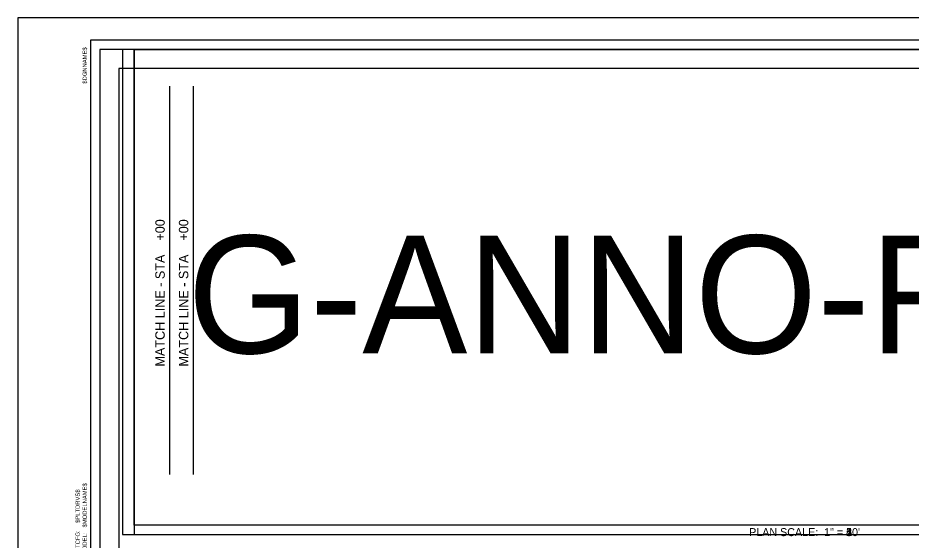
# Model space of a CAD drawing. Extents: x 0 to 38.2, y 0 to 22.
# Drawn here: x 0 to 18.97, y 10.91 to 22 of the extents above; entities that cross this region are included whole.
import ezdxf

# ---------------------------------------------------------------- set-up
doc = ezdxf.new("R2010")
doc.units = 0
for name, color, linetype in [('G-ANNO-MATC', 7, 'Continuous'), ('G-ANNO-NPLT', 7, 'Continuous'), ('G-ANNO-Plan20', 7, 'Continuous'), ('G-ANNO-Plan50', 7, 'Continuous'), ('G-ANNO-PROF-10_2', 7, 'Continuous'), ('G-ANNO-PROF-20_4', 7, 'Continuous'), ('G-ANNO-PROF-40_8', 7, 'Continuous'), ('G-ANNO-PROF-50_5', 7, 'Continuous'), ('G-ANNO-RDME', 7, 'Continuous'), ('G-ANNO-TTLB-COMM', 7, 'Continuous'), ('G-ANNO-TTLB-COVR', 7, 'Continuous'), ('G-ANNO-TTLB-PSHP', 7, 'Continuous')]:
    doc.layers.add(name, color=color, linetype=linetype)

msp = doc.modelspace()

# ---------------------------------------------------------------- linework, layer by layer
at = {"layer": 'G-ANNO-MATC'}
for p, q in [((3.219, 20.549), (3.219, 12.299)), ((3.719, 20.549), (3.719, 12.299))]:
    msp.add_line(p, q, dxfattribs=at)
at = {"layer": 'G-ANNO-NPLT'}
for points in [[(1.744, 0.675), (30.694, 0.675), (30.694, 21.325), (1.744, 21.325)], [(29.969, 11.225), (2.469, 11.225), (2.469, 21.325), (29.969, 21.325)]]:
    msp.add_lwpolyline(points, close=True, dxfattribs=at)
at = {"layer": 'G-ANNO-Plan20'}
msp.add_lwpolyline([(2.469, 11.025), (29.969, 11.025), (29.969, 21.325), (2.469, 21.325)], close=True, dxfattribs=at)
at = {"layer": 'G-ANNO-Plan50'}
msp.add_lwpolyline([(30.219, 21.325), (2.219, 21.325), (2.219, 11.025), (30.219, 11.025)], close=True, dxfattribs=at)
at = {"layer": 'G-ANNO-TTLB-COMM'}
msp.add_lwpolyline([(1.544, 0.475), (30.894, 0.475), (30.894, 21.525), (1.544, 21.525)], close=True, dxfattribs=at)
at = {"layer": 'G-ANNO-TTLB-COVR'}
for points in [[(1.544, 0.475), (33.393, 0.475), (33.393, 21.525), (1.544, 21.525)], [(2.144, 1.075), (32.793, 1.075), (32.793, 20.925), (2.144, 20.925)]]:
    msp.add_lwpolyline(points, close=True, dxfattribs=at)
at = {"layer": 'G-ANNO-TTLB-PSHP'}
msp.add_lwpolyline([(0, 0), (34, 0), (34, 22), (0, 22)], close=True, dxfattribs=at)

# ---------------------------------------------------------------- texts
at = {"layer": 'G-ANNO-MATC'}
for p in [(3.119, 14.594), (3.619, 14.594)]:
    msp.add_text('MATCH LINE - STA    +00', height=0.2, rotation=90, dxfattribs=at).set_placement(p)
at = {"layer": 'G-ANNO-PROF-10_2'}
msp.add_text('PLAN SCALE:  1" = 10\'', height=0.17, dxfattribs=at).set_placement((15.529, 10.992))
at = {"layer": 'G-ANNO-PROF-20_4'}
msp.add_text('PLAN SCALE:  1" = 20\'', height=0.17, dxfattribs=at).set_placement((15.529, 10.992))
at = {"layer": 'G-ANNO-PROF-40_8'}
msp.add_text('PLAN SCALE:  1" = 40\'', height=0.17, dxfattribs=at).set_placement((15.529, 10.992))
at = {"layer": 'G-ANNO-PROF-50_5'}
msp.add_text('PLAN SCALE:  1" = 50\'', height=0.17, dxfattribs=at).set_placement((15.529, 10.992))
at = {"layer": 'G-ANNO-RDME'}
msp.add_text('G-ANNO-RDME', height=2.5, dxfattribs=at).set_placement((3.601, 14.876))
at = {"layer": 'G-ANNO-TTLB-COMM'}
for s, p in [('$DGNNAME$', (1.464, 20.601)), ('$PLTDRVS$', (1.314, 11.272)), ('$MODELNAME$', (1.464, 11.177)), ('PLTCFG:', (1.314, 10.59)), ('MODEL:', (1.464, 10.59))]:
    msp.add_text(s, height=0.09, rotation=90, dxfattribs=at).set_placement(p)
at = {"layer": 'G-ANNO-TTLB-COVR'}
msp.add_text('$DGNNAME$', height=0.09, rotation=90, dxfattribs=at).set_placement((1.464, 20.601))

doc.saveas('drawing.dxf')
